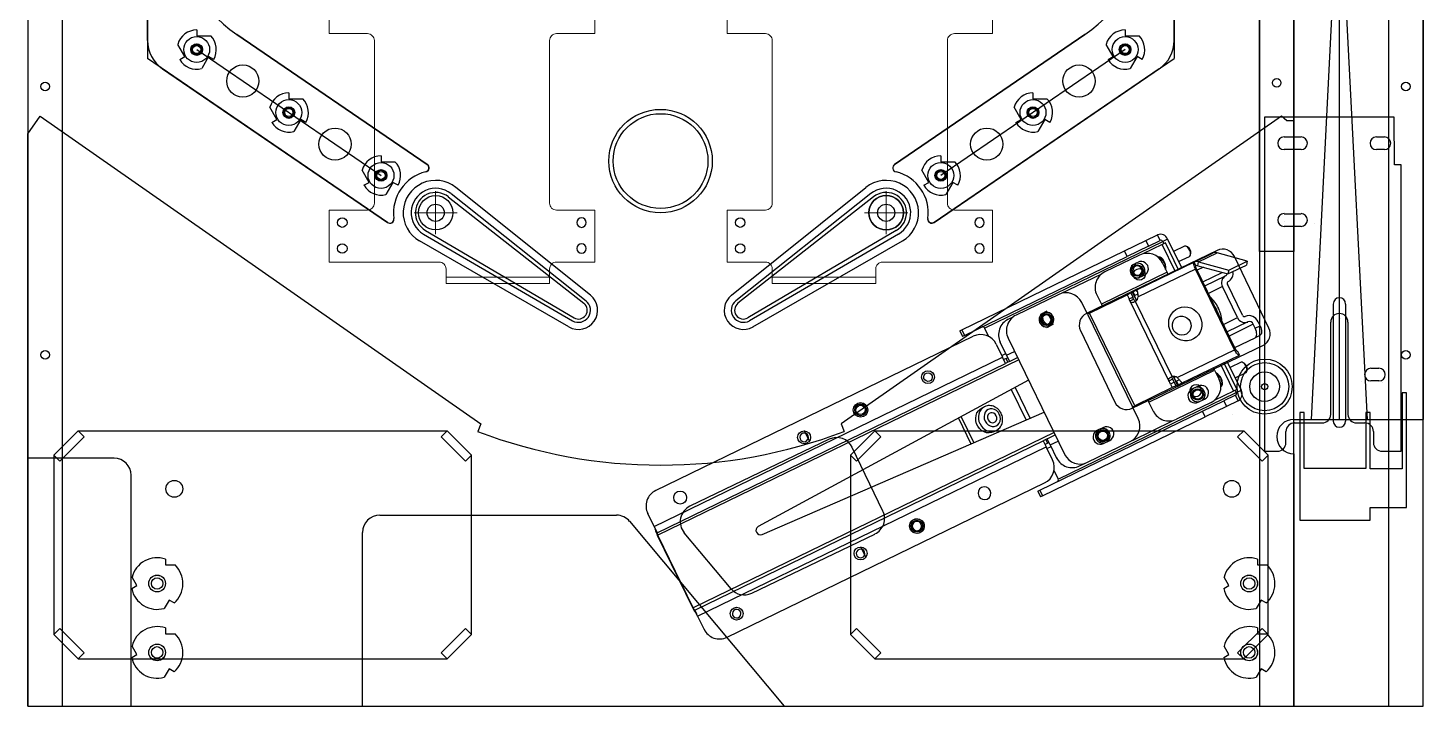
# Model space of a CAD drawing. Extents: x 0 to 20.2, y 0 to 42.
# Drawn here: x 0 to 20.25, y 0 to 9.85 of the extents above; entities that cross this region are included whole.
import ezdxf

# ---------------------------------------------------------------- set-up
doc = ezdxf.new("R2010")
doc.units = 0
doc.header["$LTSCALE"] = 5
doc.header["$MEASUREMENT"] = 0
for name, color, linetype in [('Z0_LOWERTHIRD', 4, 'Continuous'), ('Z0_TOPCOMP', 6, 'Continuous'), ('Z0_WOODOUTLINE', 5, 'Continuous'), ('Z_MODULAR', 5, 'Continuous')]:
    doc.layers.add(name, color=color, linetype=linetype)

msp = doc.modelspace()

# ---------------------------------------------------------------- linework, layer by layer
at = {"layer": 'Z0_LOWERTHIRD', "color": 5, "linetype": 'Continuous', "lineweight": 25}
for p, q in [((0, 42), (0, 3.602)), ((20.25, 42), (20.25, 4.165)), ((17.262, 6.616), (15.365, 5.703)), ((18.013, 5.489), (17.512, 6.529)), ((18.945, 5.84), (18.945, 4.14)), ((19.125, 5.84), (19.125, 4.14)), ((15.278, 5.453), (15.778, 4.413)), ((16.028, 4.326), (17.925, 5.239)), ((18.375, 4.165), (20.25, 4.165)), ((11.631, 3.875), (9.609, 2.902)), ((12.41, 2.833), (11.964, 3.758)), ((18.375, 3.665), (18.375, 0)), ((1.25, 3.602), (0, 3.602)), ((1.5, 0), (1.5, 3.352)), ((5.108, 2.773), (8.542, 2.773)), ((8.734, 2.684), (10.977, 0)), ((4.858, 0), (4.858, 2.523)), ((10.205, 1.703), (9.526, 2.516)), ((10.505, 1.639), (12.293, 2.499)), ((1.5, 0), (4.858, 0)), ((10.977, 0), (18.375, 0))]:
    msp.add_line(p, q, dxfattribs=at)
at = {"layer": 'Z0_LOWERTHIRD', "color": 37, "linetype": 'Continuous', "lineweight": 25}
for p, q in [((1.737, 9.668), (1.737, 13.181)), ((16.637, 9.668), (16.637, 13.181)), ((3.033, 9.754), (5.795, 7.866)), ((15.342, 9.754), (12.58, 7.866)), ((1.955, 9.255), (5.219, 7.024)), ((16.42, 9.255), (13.156, 7.024))]:
    msp.add_line(p, q, dxfattribs=at)
at = {"layer": 'Z0_LOWERTHIRD', "color": 6, "linetype": 'Continuous', "lineweight": 25}
for p, q in [((1.737, 13.181), (1.737, 9.404)), ((16.637, 13.181), (16.637, 9.404)), ((18.629, 4.165), (19.035, 12.165)), ((19.035, 4.165), (19.035, 12.165)), ((19.441, 4.165), (19.035, 12.165)), ((5.795, 7.866), (3.033, 9.754)), ((12.58, 7.866), (15.342, 9.754)), ((2.45, 9.535), (5.125, 7.707)), ((15.925, 9.535), (13.25, 7.707)), ((5.219, 7.024), (1.737, 9.404)), ((13.156, 7.024), (16.637, 9.404)), ((0, 8.312), (0.18, 8.568)), ((0.18, 8.568), (6.572, 4.102)), ((18.195, 8.568), (11.803, 4.102)), ((18.272, 8.5), (18.195, 8.568)), ((0, 0), (0, 8.312)), ((18.375, 8.5), (18.272, 8.5)), ((18.375, 0), (18.375, 8.5)), ((8.165, 5.968), (6.212, 7.532)), ((10.21, 5.968), (12.163, 7.532)), ((6.102, 7.395), (8.07, 5.85)), ((6.141, 7.443), (8.101, 5.888)), ((12.234, 7.443), (10.274, 5.888)), ((12.273, 7.395), (10.305, 5.85)), ((5.771, 6.909), (7.927, 5.64)), ((12.604, 6.909), (10.448, 5.64)), ((7.851, 5.509), (5.683, 6.757)), ((5.74, 6.856), (7.902, 5.598)), ((12.635, 6.856), (10.473, 5.598)), ((10.524, 5.509), (12.692, 6.757)), ((19.947, 4.552), (19.947, 3.445)), ((20.01, 4.552), (19.947, 4.552)), ((20.01, 2.885), (20.01, 4.552)), ((18.46, 4.262), (18.46, 2.702)), ((18.523, 4.262), (18.46, 4.262)), ((18.523, 3.452), (18.523, 4.262)), ((19.417, 4.262), (19.417, 3.452)), ((19.48, 4.262), (19.417, 4.262)), ((19.48, 3.445), (19.48, 4.262)), ((6.572, 4.102), (6.528, 3.989)), ((11.803, 4.102), (11.847, 3.989)), ((0.729, 4), (0.375, 3.646)), ((0.463, 3.558), (0.817, 3.912)), ((0.729, 4), (6.084, 4)), ((0.817, 3.912), (0.729, 4)), ((6.084, 4), (5.996, 3.912)), ((5.996, 3.912), (6.349, 3.558)), ((6.437, 3.646), (6.084, 4)), ((12.291, 4), (11.937, 3.646)), ((12.026, 3.558), (12.379, 3.912)), ((12.291, 4), (17.646, 4)), ((12.379, 3.912), (12.291, 4)), ((17.646, 4), (17.558, 3.912)), ((17.558, 3.912), (17.912, 3.558)), ((18, 3.646), (17.646, 4)), ((0.375, 3.646), (0.375, 1.041)), ((0.375, 3.646), (0.463, 3.558)), ((6.349, 3.558), (6.437, 3.646)), ((6.437, 1.041), (6.437, 3.646)), ((11.937, 3.646), (12.026, 3.558)), ((11.937, 3.646), (11.937, 1.041)), ((17.912, 3.558), (18, 3.646)), ((18, 1.041), (18, 3.646)), ((19.417, 3.452), (18.523, 3.452)), ((19.947, 3.445), (19.48, 3.445)), ((19.48, 2.702), (19.48, 2.885)), ((19.48, 2.885), (20.01, 2.885)), ((18.46, 2.702), (19.48, 2.702)), ((0.463, 1.129), (0.375, 1.041)), ((0.375, 1.041), (0.729, 0.688)), ((0.817, 0.776), (0.463, 1.129)), ((6.349, 1.129), (5.996, 0.776)), ((6.084, 0.688), (6.437, 1.041)), ((6.437, 1.041), (6.349, 1.129)), ((12.026, 1.129), (11.937, 1.041)), ((11.937, 1.041), (12.291, 0.688)), ((12.379, 0.776), (12.026, 1.129)), ((17.912, 1.129), (17.558, 0.776)), ((17.646, 0.688), (18, 1.041)), ((18, 1.041), (17.912, 1.129)), ((0.729, 0.688), (0.817, 0.776)), ((0.729, 0.688), (6.084, 0.688)), ((5.996, 0.776), (6.084, 0.688)), ((12.291, 0.688), (12.379, 0.776)), ((12.291, 0.688), (17.646, 0.688)), ((17.558, 0.776), (17.646, 0.688)), ((0, 0), (18.375, 0))]:
    msp.add_line(p, q, dxfattribs=at)
at = {"layer": 'Z0_LOWERTHIRD', "color": 4, "linetype": 'Continuous', "lineweight": 25}
for p, q in [((17.875, 6.602), (17.875, 12.013)), ((18.375, 12.013), (18.375, 6.602)), ((2.45, 9.82), (2.45, 9.735)), ((2.45, 9.735), (2.653, 9.735)), ((15.925, 9.82), (15.925, 9.735)), ((15.925, 9.735), (16.128, 9.735)), ((2.277, 9.435), (2.175, 9.611)), ((15.752, 9.435), (15.65, 9.611)), ((2.203, 9.393), (2.277, 9.435)), ((2.623, 9.435), (2.522, 9.259)), ((2.697, 9.393), (2.623, 9.435)), ((15.678, 9.393), (15.752, 9.435)), ((16.098, 9.435), (15.997, 9.259)), ((16.172, 9.393), (16.098, 9.435)), ((3.787, 8.906), (3.787, 8.821)), ((3.787, 8.821), (3.99, 8.821)), ((14.588, 8.906), (14.588, 8.821)), ((14.588, 8.821), (14.791, 8.821)), ((3.614, 8.521), (3.513, 8.697)), ((3.54, 8.478), (3.614, 8.521)), ((3.96, 8.521), (3.859, 8.345)), ((4.034, 8.478), (3.96, 8.521)), ((14.414, 8.521), (14.313, 8.697)), ((14.341, 8.478), (14.414, 8.521)), ((14.761, 8.521), (14.659, 8.345)), ((14.834, 8.478), (14.761, 8.521)), ((17.95, 8.552), (17.95, 3.702)), ((19.83, 8.552), (17.95, 8.552)), ((19.837, 7.862), (19.83, 8.552)), ((18.14, 8.175), (18.14, 8.175)), ((18.233, 8.267), (18.478, 8.267)), ((18.57, 8.175), (18.57, 8.175)), ((19.48, 8.175), (19.48, 8.175)), ((19.573, 8.267), (19.688, 8.267)), ((19.78, 8.175), (19.78, 8.175)), ((5.125, 7.992), (5.125, 7.907)), ((5.125, 7.907), (5.328, 7.907)), ((13.25, 7.992), (13.25, 7.907)), ((13.25, 7.907), (13.453, 7.907)), ((18.478, 8.082), (18.233, 8.082)), ((19.688, 8.082), (19.573, 8.082)), ((4.951, 7.607), (4.85, 7.783)), ((13.077, 7.607), (12.976, 7.783)), ((19.93, 7.862), (19.837, 7.862)), ((19.93, 3.702), (19.93, 7.862)), ((4.878, 7.564), (4.951, 7.607)), ((5.298, 7.607), (5.196, 7.431)), ((5.372, 7.564), (5.298, 7.607)), ((13.003, 7.564), (13.077, 7.607)), ((13.423, 7.607), (13.322, 7.431)), ((13.497, 7.564), (13.423, 7.607)), ((18.233, 7.152), (18.478, 7.152)), ((18.478, 6.967), (18.233, 6.967)), ((18.241, 7.039), (18.241, 7.039)), ((18.67, 7.013), (18.67, 7.013)), ((13.885, 5.491), (16.471, 6.748)), ((15.916, 6.612), (16.224, 6.762)), ((16.463, 6.706), (16.18, 6.568)), ((16.224, 6.762), (16.395, 6.845)), ((16.224, 6.762), (16.263, 6.681)), ((16.263, 6.681), (16.434, 6.764)), ((16.434, 6.764), (16.395, 6.845)), ((16.51, 6.728), (16.463, 6.706)), ((16.653, 6.315), (16.463, 6.706)), ((16.541, 6.782), (16.471, 6.748)), ((16.471, 6.748), (16.486, 6.717)), ((16.7, 6.337), (16.51, 6.728)), ((16.541, 6.782), (16.746, 6.36)), ((13.556, 5.464), (15.916, 6.612)), ((13.595, 5.384), (15.956, 6.531)), ((16.134, 6.551), (15.63, 6.306)), ((15.956, 6.531), (15.916, 6.612)), ((16.263, 6.681), (15.956, 6.531)), ((16.414, 6.525), (16.399, 6.521)), ((16.414, 6.525), (16.399, 6.521)), ((16.415, 6.525), (16.402, 6.522)), ((16.432, 6.521), (16.414, 6.525)), ((16.433, 6.521), (16.414, 6.525)), ((16.433, 6.521), (16.415, 6.525)), ((16.452, 6.509), (16.432, 6.521)), ((16.452, 6.509), (16.433, 6.521)), ((16.452, 6.509), (16.433, 6.521)), ((16.471, 6.49), (16.452, 6.509)), ((16.471, 6.49), (16.452, 6.509)), ((16.471, 6.49), (16.452, 6.509)), ((16.489, 6.466), (16.471, 6.49)), ((16.489, 6.466), (16.471, 6.49)), ((16.488, 6.466), (16.471, 6.49)), ((16.788, 6.68), (16.629, 6.602)), ((16.7, 6.455), (16.86, 6.532)), ((16.789, 6.68), (16.788, 6.68)), ((16.804, 6.681), (16.789, 6.68)), ((16.82, 6.674), (16.804, 6.681)), ((16.832, 6.668), (16.816, 6.677)), ((16.837, 6.66), (16.82, 6.674)), ((16.852, 6.64), (16.837, 6.66)), ((16.865, 6.616), (16.852, 6.64)), ((16.86, 6.532), (16.865, 6.536)), ((16.873, 6.591), (16.865, 6.616)), ((16.865, 6.536), (16.873, 6.548)), ((16.876, 6.568), (16.873, 6.591)), ((16.873, 6.548), (16.876, 6.568)), ((16.875, 6.556), (16.878, 6.575)), ((16.927, 6.448), (17.195, 6.578)), ((16.992, 6.453), (17.261, 6.584)), ((17.698, 6.464), (17.261, 6.584)), ((18.375, 6.602), (17.875, 6.602)), ((14.994, 5.991), (15.587, 6.28)), ((16.533, 6.301), (15.58, 5.837)), ((16.02, 6.401), (16.112, 6.446)), ((16.927, 6.448), (16.091, 6.041)), ((16.945, 6.345), (16.115, 5.942)), ((16.533, 6.301), (16.468, 6.436)), ((16.503, 6.438), (16.488, 6.466)), ((16.503, 6.438), (16.489, 6.466)), ((16.503, 6.438), (16.489, 6.466)), ((16.513, 6.41), (16.503, 6.438)), ((16.513, 6.409), (16.503, 6.438)), ((16.513, 6.409), (16.503, 6.438)), ((16.518, 6.382), (16.513, 6.41)), ((16.518, 6.382), (16.513, 6.409)), ((16.517, 6.382), (16.513, 6.409)), ((16.513, 6.343), (16.517, 6.358)), ((16.513, 6.343), (16.517, 6.358)), ((16.513, 6.343), (16.517, 6.357)), ((16.517, 6.357), (16.518, 6.382)), ((16.517, 6.358), (16.517, 6.382)), ((16.517, 6.358), (16.518, 6.382)), ((16.551, 6.265), (16.533, 6.301)), ((16.92, 6.436), (16.923, 6.443)), ((16.92, 6.425), (16.92, 6.436)), ((16.921, 6.412), (16.92, 6.425)), ((16.925, 6.397), (16.921, 6.412)), ((16.923, 6.443), (16.927, 6.448)), ((16.93, 6.38), (16.925, 6.397)), ((16.953, 6.394), (16.927, 6.448)), ((16.937, 6.363), (16.93, 6.38)), ((16.945, 6.345), (16.937, 6.363)), ((16.96, 6.353), (16.945, 6.345)), ((17.513, 5.176), (16.945, 6.345)), ((16.951, 6.389), (16.952, 6.392)), ((16.951, 6.385), (16.951, 6.389)), ((16.951, 6.38), (16.951, 6.385)), ((16.952, 6.373), (16.951, 6.38)), ((16.952, 6.392), (16.953, 6.394)), ((16.954, 6.367), (16.952, 6.373)), ((16.957, 6.36), (16.954, 6.367)), ((16.96, 6.353), (16.957, 6.36)), ((17.529, 5.184), (16.96, 6.353)), ((17.061, 6.374), (16.971, 6.33)), ((16.979, 6.396), (16.992, 6.453)), ((16.979, 6.396), (17.417, 6.276)), ((16.992, 6.453), (17.43, 6.333)), ((17.053, 6.161), (17.335, 6.298)), ((17.417, 6.276), (17.685, 6.406)), ((17.43, 6.333), (17.417, 6.276)), ((17.43, 6.333), (17.698, 6.464)), ((17.698, 6.464), (17.685, 6.406)), ((16.204, 6.257), (16.112, 6.213)), ((17.082, 6.102), (17.381, 6.247)), ((17.339, 6.092), (17.135, 5.993)), ((17.558, 5.642), (17.339, 6.092)), ((17.381, 6.247), (17.381, 6.247)), ((17.628, 5.676), (17.409, 6.126)), ((17.42, 6.166), (17.42, 6.166)), ((14.961, 5.978), (14.343, 5.678)), ((15.409, 5.709), (15.954, 5.974)), ((15.514, 5.972), (15.58, 5.837)), ((15.954, 5.974), (16.007, 6)), ((15.954, 5.974), (15.982, 5.914)), ((15.982, 5.914), (16.036, 5.941)), ((15.995, 5.886), (16.562, 4.721)), ((15.996, 5.885), (16.049, 5.912)), ((16.031, 6.012), (16.007, 6)), ((16.007, 6), (16.036, 5.941)), ((16.035, 6.014), (16.031, 6.012)), ((16.031, 6.012), (16.091, 5.889)), ((16.031, 6.012), (16.031, 6.012)), ((16.091, 5.889), (16.031, 6.012)), ((16.041, 6.017), (16.035, 6.014)), ((16.061, 5.96), (16.035, 6.014)), ((16.091, 6.041), (16.041, 6.017)), ((16.067, 5.963), (16.041, 6.017)), ((16.061, 5.96), (16.057, 5.958)), ((16.067, 5.963), (16.061, 5.96)), ((16.109, 5.983), (16.067, 5.963)), ((16.609, 4.785), (16.078, 5.878)), ((16.086, 5.9), (16.106, 5.909)), ((16.102, 6.017), (16.091, 6.041)), ((14.791, 5.734), (14.698, 5.689)), ((15.377, 5.694), (15.295, 5.863)), ((15.409, 5.709), (15.377, 5.694)), ((15.377, 5.694), (16.033, 4.345)), ((16.065, 4.36), (15.409, 5.709)), ((15.58, 5.837), (15.597, 5.801)), ((16.576, 5.653), (16.597, 5.694)), ((16.597, 5.694), (16.625, 5.73)), ((16.625, 5.73), (16.66, 5.759)), ((16.66, 5.759), (16.7, 5.781)), ((16.7, 5.781), (16.743, 5.795)), ((16.743, 5.795), (16.789, 5.799)), ((16.789, 5.799), (16.835, 5.795)), ((16.835, 5.795), (16.879, 5.782)), ((16.879, 5.782), (16.921, 5.761)), ((16.921, 5.761), (16.958, 5.732)), ((16.958, 5.732), (16.989, 5.697)), ((16.989, 5.697), (17.014, 5.656)), ((17.231, 5.797), (17.245, 5.768)), ((17.245, 5.768), (17.258, 5.74)), ((13.885, 5.491), (13.944, 5.369)), ((14.229, 5.619), (14.312, 5.66)), ((14.79, 5.5), (14.882, 5.545)), ((16.558, 5.562), (16.562, 5.608)), ((16.562, 5.514), (16.558, 5.562)), ((16.562, 5.608), (16.576, 5.653)), ((16.575, 5.469), (16.562, 5.514)), ((16.595, 5.426), (16.575, 5.469)), ((16.611, 5.518), (16.612, 5.552)), ((16.618, 5.483), (16.611, 5.518)), ((16.612, 5.552), (16.622, 5.586)), ((16.634, 5.452), (16.618, 5.483)), ((16.622, 5.586), (16.639, 5.615)), ((16.639, 5.615), (16.663, 5.639)), ((16.663, 5.639), (16.692, 5.655)), ((16.692, 5.655), (16.725, 5.664)), ((16.725, 5.664), (16.759, 5.664)), ((16.759, 5.664), (16.792, 5.655)), ((16.792, 5.655), (16.822, 5.638)), ((16.822, 5.638), (16.848, 5.614)), ((16.848, 5.614), (16.867, 5.584)), ((16.876, 5.482), (16.863, 5.45)), ((16.867, 5.584), (16.878, 5.551)), ((16.882, 5.516), (16.876, 5.482)), ((16.878, 5.551), (16.882, 5.516)), ((17.03, 5.472), (17.013, 5.429)), ((17.014, 5.656), (17.031, 5.612)), ((17.039, 5.518), (17.03, 5.472)), ((17.031, 5.612), (17.039, 5.565)), ((17.039, 5.565), (17.039, 5.518)), ((17.354, 5.543), (17.558, 5.642)), ((17.705, 5.579), (17.407, 5.434)), ((17.786, 5.545), (17.436, 5.375)), ((17.666, 5.66), (17.666, 5.66)), ((17.705, 5.579), (17.705, 5.579)), ((17.813, 5.489), (17.786, 5.545)), ((17.813, 5.489), (17.883, 5.523)), ((17.823, 5.466), (17.813, 5.489)), ((17.883, 5.523), (17.856, 5.579)), ((17.883, 5.523), (17.893, 5.5)), ((17.893, 5.5), (17.9, 5.478)), ((17.9, 5.478), (17.904, 5.456)), ((18.91, 4.237), (18.91, 5.577)), ((19.051, 5.629), (19.051, 5.629)), ((19.16, 5.577), (19.16, 4.237)), ((9.111, 3.131), (13.72, 5.372)), ((13.526, 5.45), (13.556, 5.464)), ((13.526, 5.45), (13.565, 5.369)), ((13.556, 5.464), (13.595, 5.384)), ((13.595, 5.384), (13.565, 5.369)), ((14.205, 5.096), (14.113, 5.285)), ((14.227, 5.343), (15.047, 3.657)), ((16.624, 5.388), (16.595, 5.426)), ((16.658, 5.355), (16.624, 5.388)), ((16.656, 5.425), (16.634, 5.452)), ((16.684, 5.404), (16.656, 5.425)), ((16.698, 5.33), (16.658, 5.355)), ((16.716, 5.391), (16.684, 5.404)), ((16.741, 5.313), (16.698, 5.33)), ((16.75, 5.386), (16.716, 5.391)), ((16.786, 5.304), (16.741, 5.313)), ((16.784, 5.391), (16.75, 5.386)), ((16.815, 5.403), (16.784, 5.391)), ((16.832, 5.305), (16.786, 5.304)), ((16.842, 5.424), (16.815, 5.403)), ((16.877, 5.314), (16.832, 5.305)), ((16.863, 5.45), (16.842, 5.424)), ((16.918, 5.332), (16.877, 5.314)), ((16.956, 5.358), (16.918, 5.332)), ((16.988, 5.39), (16.956, 5.358)), ((17.013, 5.429), (16.988, 5.39)), ((17.518, 5.206), (17.812, 5.349)), ((17.882, 5.383), (17.812, 5.349)), ((17.812, 5.349), (17.821, 5.356)), ((17.821, 5.356), (17.829, 5.368)), ((17.83, 5.443), (17.823, 5.466)), ((17.829, 5.368), (17.834, 5.383)), ((17.834, 5.421), (17.83, 5.443)), ((17.835, 5.401), (17.834, 5.421)), ((17.834, 5.383), (17.835, 5.401)), ((17.892, 5.39), (17.882, 5.383)), ((17.899, 5.402), (17.892, 5.39)), ((17.904, 5.417), (17.899, 5.402)), ((17.904, 5.456), (17.905, 5.435)), ((17.905, 5.435), (17.904, 5.417)), ((9.088, 2.608), (14.147, 5.067)), ((14.055, 5.257), (14.147, 5.067)), ((14.135, 5.09), (14.194, 5.119)), ((14.19, 4.978), (14.147, 5.067)), ((14.205, 5.096), (14.32, 5.152)), ((14.205, 5.096), (14.249, 5.006)), ((16.682, 4.772), (17.513, 5.176)), ((16.742, 4.69), (17.583, 5.099)), ((17.529, 5.184), (17.513, 5.176)), ((17.522, 5.159), (17.513, 5.176)), ((17.532, 5.142), (17.522, 5.159)), ((17.532, 5.177), (17.529, 5.184)), ((17.536, 5.17), (17.532, 5.177)), ((17.542, 5.128), (17.532, 5.142)), ((17.54, 5.164), (17.536, 5.17)), ((17.544, 5.16), (17.54, 5.164)), ((17.552, 5.116), (17.542, 5.128)), ((17.548, 5.156), (17.544, 5.16)), ((17.552, 5.153), (17.548, 5.156)), ((17.554, 5.152), (17.552, 5.153)), ((17.561, 5.107), (17.552, 5.116)), ((17.557, 5.153), (17.554, 5.152)), ((17.557, 5.153), (17.583, 5.099)), ((17.57, 5.101), (17.561, 5.107)), ((17.577, 5.098), (17.57, 5.101)), ((17.583, 5.099), (17.577, 5.098)), ((9.131, 2.518), (14.19, 4.978)), ((14.381, 5.027), (9.145, 2.481)), ((14.199, 5.049), (14.164, 5.032)), ((14.225, 4.995), (14.19, 4.978)), ((14.199, 5.049), (14.222, 5.06)), ((14.225, 4.995), (14.199, 5.049)), ((14.249, 5.006), (14.225, 4.995)), ((14.249, 5.006), (14.364, 5.062)), ((16.271, 4.416), (17.224, 4.88)), ((17.224, 4.88), (17.207, 4.916)), ((17.224, 4.88), (17.29, 4.745)), ((17.309, 4.966), (17.499, 4.574)), ((17.356, 4.988), (17.546, 4.597)), ((17.402, 5.011), (17.608, 4.588)), ((17.608, 4.994), (17.448, 4.916)), ((17.609, 4.994), (17.608, 4.994)), ((17.623, 4.995), (17.609, 4.994)), ((17.64, 4.988), (17.623, 4.995)), ((17.652, 4.981), (17.636, 4.99)), ((17.657, 4.974), (17.64, 4.988)), ((17.672, 4.953), (17.657, 4.974)), ((17.685, 4.93), (17.672, 4.953)), ((17.693, 4.905), (17.685, 4.93)), ((17.685, 4.849), (17.693, 4.862)), ((17.696, 4.881), (17.693, 4.905)), ((17.693, 4.862), (17.696, 4.881)), ((17.695, 4.87), (17.698, 4.888)), ((19.493, 4.907), (19.608, 4.907)), ((14.524, 4.733), (10.6, 2.607)), ((16.615, 4.748), (16.562, 4.721)), ((16.638, 4.703), (16.584, 4.676)), ((16.584, 4.676), (16.609, 4.625)), ((16.626, 4.788), (16.687, 4.663)), ((16.687, 4.663), (16.626, 4.788)), ((16.632, 4.775), (16.654, 4.786)), ((16.638, 4.703), (16.663, 4.651)), ((16.665, 4.719), (16.661, 4.717)), ((16.663, 4.651), (16.687, 4.663)), ((16.665, 4.719), (16.672, 4.722)), ((16.691, 4.665), (16.665, 4.719)), ((16.672, 4.722), (16.711, 4.741)), ((16.698, 4.668), (16.672, 4.722)), ((16.691, 4.665), (16.687, 4.663)), ((16.687, 4.663), (16.687, 4.663)), ((16.691, 4.665), (16.698, 4.668)), ((16.698, 4.668), (16.742, 4.69)), ((17.252, 4.835), (17.245, 4.838)), ((17.252, 4.835), (17.245, 4.837)), ((17.252, 4.835), (17.245, 4.837)), ((17.272, 4.823), (17.252, 4.835)), ((17.272, 4.823), (17.252, 4.835)), ((17.272, 4.823), (17.252, 4.835)), ((17.291, 4.804), (17.272, 4.823)), ((17.291, 4.804), (17.272, 4.823)), ((17.291, 4.804), (17.272, 4.823)), ((17.309, 4.78), (17.291, 4.804)), ((17.309, 4.78), (17.291, 4.804)), ((17.308, 4.78), (17.291, 4.804)), ((17.323, 4.752), (17.308, 4.78)), ((17.323, 4.752), (17.309, 4.78)), ((17.323, 4.752), (17.309, 4.78)), ((17.311, 4.758), (17.321, 4.731)), ((17.32, 4.665), (17.314, 4.657)), ((17.326, 4.682), (17.32, 4.665)), ((17.321, 4.731), (17.327, 4.705)), ((17.333, 4.723), (17.323, 4.752)), ((17.333, 4.723), (17.323, 4.752)), ((17.333, 4.723), (17.323, 4.752)), ((17.327, 4.705), (17.326, 4.682)), ((17.33, 4.652), (17.337, 4.671)), ((17.331, 4.652), (17.337, 4.671)), ((17.331, 4.652), (17.337, 4.671)), ((17.337, 4.696), (17.333, 4.723)), ((17.338, 4.696), (17.333, 4.723)), ((17.338, 4.696), (17.333, 4.723)), ((17.337, 4.671), (17.338, 4.696)), ((17.337, 4.671), (17.338, 4.696)), ((17.337, 4.671), (17.337, 4.696)), ((17.52, 4.768), (17.68, 4.846)), ((17.68, 4.846), (17.685, 4.849)), ((19.361, 4.721), (19.361, 4.721)), ((19.608, 4.722), (19.493, 4.722)), ((19.661, 4.703), (19.661, 4.703)), ((14.273, 4.597), (14.488, 4.154)), ((14.327, 4.626), (14.545, 4.179)), ((14.952, 3.297), (17.538, 4.554)), ((16.609, 4.625), (16.065, 4.36)), ((16.663, 4.651), (16.609, 4.625)), ((16.987, 4.648), (16.895, 4.603)), ((16.986, 4.414), (17.079, 4.459)), ((17.499, 4.574), (17.217, 4.437)), ((17.315, 4.638), (17.319, 4.64)), ((17.315, 4.638), (17.32, 4.64)), ((17.317, 4.639), (17.319, 4.64)), ((17.319, 4.64), (17.33, 4.652)), ((17.319, 4.64), (17.331, 4.652)), ((17.32, 4.64), (17.331, 4.652)), ((17.528, 4.516), (17.356, 4.432)), ((17.546, 4.597), (17.499, 4.574)), ((17.522, 4.586), (17.538, 4.554)), ((17.567, 4.435), (17.528, 4.516)), ((17.538, 4.554), (17.608, 4.588)), ((10.655, 2.494), (14.75, 4.268)), ((13.762, 4.222), (13.775, 4.258)), ((13.775, 4.258), (13.795, 4.29)), ((13.795, 4.29), (13.821, 4.315)), ((13.821, 4.315), (13.844, 4.329)), ((13.885, 4.348), (13.845, 4.329)), ((13.894, 4.267), (13.882, 4.237)), ((13.913, 4.291), (13.894, 4.267)), ((13.938, 4.308), (13.913, 4.291)), ((13.967, 4.317), (13.938, 4.308)), ((13.974, 4.26), (13.954, 4.25)), ((13.997, 4.317), (13.967, 4.317)), ((13.997, 4.261), (13.974, 4.26)), ((14.028, 4.308), (13.997, 4.317)), ((14.02, 4.254), (13.997, 4.261)), ((14.04, 4.238), (14.02, 4.254)), ((14.056, 4.292), (14.028, 4.308)), ((14.081, 4.268), (14.056, 4.292)), ((14.099, 4.239), (14.081, 4.268)), ((14.688, 3.135), (17.049, 4.283)), ((16.033, 4.345), (16.065, 4.36)), ((16.115, 4.176), (16.033, 4.345)), ((16.253, 4.452), (16.271, 4.416)), ((16.336, 4.281), (16.271, 4.416)), ((17.174, 4.411), (16.671, 4.166)), ((17.049, 4.283), (17.356, 4.432)), ((17.088, 4.202), (17.049, 4.283)), ((17.396, 4.351), (17.088, 4.202)), ((17.356, 4.432), (17.396, 4.351)), ((17.567, 4.435), (17.396, 4.351)), ((13.505, 4.181), (13.687, 3.807)), ((13.545, 4.202), (13.729, 3.825)), ((13.757, 4.182), (13.762, 4.222)), ((13.76, 4.142), (13.757, 4.182)), ((13.77, 4.102), (13.76, 4.142)), ((13.789, 4.065), (13.77, 4.102)), ((13.813, 4.031), (13.789, 4.065)), ((13.882, 4.237), (13.878, 4.205)), ((13.878, 4.205), (13.881, 4.171)), ((13.881, 4.171), (13.893, 4.138)), ((13.893, 4.138), (13.911, 4.109)), ((13.911, 4.109), (13.936, 4.085)), ((13.938, 4.233), (13.93, 4.21)), ((13.93, 4.21), (13.93, 4.185)), ((13.93, 4.185), (13.938, 4.16)), ((13.936, 4.085), (13.964, 4.069)), ((13.954, 4.25), (13.938, 4.233)), ((13.938, 4.16), (13.952, 4.139)), ((13.952, 4.139), (13.972, 4.123)), ((13.964, 4.069), (13.995, 4.06)), ((13.972, 4.123), (13.995, 4.116)), ((13.995, 4.116), (14.018, 4.117)), ((13.995, 4.06), (14.025, 4.06)), ((14.018, 4.117), (14.038, 4.127)), ((14.025, 4.06), (14.054, 4.069)), ((14.038, 4.127), (14.054, 4.144)), ((14.054, 4.217), (14.04, 4.238)), ((14.062, 4.192), (14.054, 4.217)), ((14.054, 4.144), (14.062, 4.167)), ((14.054, 4.069), (14.079, 4.086)), ((14.062, 4.167), (14.062, 4.192)), ((14.079, 4.086), (14.098, 4.11)), ((14.098, 4.11), (14.11, 4.14)), ((14.111, 4.206), (14.099, 4.239)), ((14.11, 4.14), (14.114, 4.172)), ((14.114, 4.172), (14.111, 4.206)), ((14.728, 3.054), (17.088, 4.202)), ((16.03, 3.86), (16.624, 4.149)), ((18.385, 4.112), (18.785, 4.112)), ((19.285, 4.112), (19.405, 4.112)), ((14.893, 3.974), (9.657, 1.428)), ((9.678, 1.394), (14.737, 3.854)), ((11.342, 3.85), (11.271, 3.997)), ((13.843, 4.004), (13.813, 4.031)), ((13.878, 3.984), (13.843, 4.004)), ((13.914, 3.971), (13.878, 3.984)), ((13.951, 3.968), (13.914, 3.971)), ((13.987, 3.973), (13.951, 3.968)), ((14.013, 3.983), (13.987, 3.973)), ((14.013, 3.983), (14.053, 4.002)), ((14.772, 3.871), (14.737, 3.854)), ((14.737, 3.854), (14.78, 3.764)), ((14.795, 3.882), (14.772, 3.871)), ((14.772, 3.871), (14.798, 3.817)), ((14.795, 3.882), (14.91, 3.938)), ((14.839, 3.793), (14.795, 3.882)), ((14.839, 3.793), (14.954, 3.849)), ((15.61, 4.048), (15.518, 4.003)), ((15.61, 3.814), (15.702, 3.859)), ((18.26, 3.827), (18.26, 3.987)), ((19.53, 3.987), (19.53, 3.827)), ((9.721, 1.305), (14.78, 3.764)), ((14.798, 3.817), (14.763, 3.8)), ((14.872, 3.575), (14.78, 3.764)), ((14.791, 3.741), (14.85, 3.77)), ((14.798, 3.817), (14.821, 3.828)), ((14.839, 3.793), (14.931, 3.603)), ((15.381, 3.542), (16, 3.842)), ((17.95, 3.702), (18.135, 3.702)), ((19.655, 3.702), (19.93, 3.702)), ((15.265, 3.488), (15.348, 3.528)), ((10.148, 1), (14.757, 3.241)), ((14.893, 3.419), (14.952, 3.297)), ((14.658, 3.121), (14.688, 3.135)), ((14.658, 3.121), (14.698, 3.04)), ((14.688, 3.135), (14.728, 3.054)), ((14.728, 3.054), (14.698, 3.04)), ((9.088, 2.608), (8.996, 2.797)), ((9.088, 2.608), (9.131, 2.518)), ((9.131, 2.518), (9.105, 2.572)), ((9.105, 2.572), (9.105, 2.572)), ((9.131, 2.518), (9.131, 2.518)), ((9.145, 2.481), (9.139, 2.478)), ((9.651, 1.425), (9.139, 2.478)), ((9.657, 1.428), (9.145, 2.481)), ((12.162, 2.163), (12.091, 2.311)), ((1.996, 2.135), (1.996, 2.05)), ((1.996, 2.05), (2.135, 2.05)), ((17.846, 2.135), (17.846, 2.05)), ((17.846, 2.05), (17.985, 2.05)), ((1.581, 1.75), (1.511, 1.871)), ((17.431, 1.75), (17.361, 1.871)), ((1.507, 1.708), (1.581, 1.75)), ((17.357, 1.708), (17.431, 1.75)), ((2.048, 1.54), (1.978, 1.42)), ((2.122, 1.498), (2.048, 1.54)), ((9.657, 1.428), (9.651, 1.425)), ((17.898, 1.54), (17.828, 1.42)), ((17.972, 1.498), (17.898, 1.54)), ((9.721, 1.305), (9.678, 1.394)), ((9.678, 1.394), (9.678, 1.394)), ((9.678, 1.394), (9.704, 1.34)), ((9.704, 1.34), (9.704, 1.34)), ((9.721, 1.305), (9.814, 1.115)), ((1.996, 1.135), (1.996, 1.05)), ((1.996, 1.05), (2.135, 1.05)), ((17.846, 1.135), (17.846, 1.05)), ((17.846, 1.05), (17.985, 1.05)), ((1.581, 0.75), (1.511, 0.871)), ((17.431, 0.75), (17.361, 0.871)), ((1.507, 0.708), (1.581, 0.75)), ((17.357, 0.708), (17.431, 0.75)), ((2.048, 0.54), (1.978, 0.42)), ((2.122, 0.498), (2.048, 0.54)), ((17.898, 0.54), (17.828, 0.42)), ((17.972, 0.498), (17.898, 0.54))]:
    msp.add_line(p, q, dxfattribs=at)
at = {"layer": 'Z0_LOWERTHIRD', "color": 4, "linetype": 'Continuous', "lineweight": 5}
for p, q in [((4.373, 10.522), (4.373, 9.767)), ((8.227, 9.767), (8.227, 10.522)), ((10.148, 9.767), (10.148, 10.522)), ((14.002, 10.522), (14.002, 9.767)), ((4.928, 9.767), (4.373, 9.767)), ((8.227, 9.767), (7.671, 9.767)), ((10.148, 9.767), (10.704, 9.767)), ((13.447, 9.767), (14.002, 9.767)), ((5.029, 7.304), (5.029, 9.667)), ((7.571, 7.304), (7.571, 9.667)), ((10.804, 7.304), (10.804, 9.667)), ((13.346, 7.304), (13.346, 9.667)), ((5.918, 6.852), (5.918, 7.477)), ((12.457, 6.852), (12.457, 7.477)), ((4.373, 6.448), (4.373, 7.204)), ((4.373, 7.204), (4.928, 7.204)), ((5.605, 7.165), (6.231, 7.165)), ((7.671, 7.204), (8.227, 7.204)), ((8.227, 6.448), (8.227, 7.204)), ((10.704, 7.204), (10.148, 7.204)), ((10.148, 6.448), (10.148, 7.204)), ((12.77, 7.165), (12.144, 7.165)), ((14.002, 7.204), (13.447, 7.204)), ((14.002, 6.448), (14.002, 7.204)), ((5.969, 6.448), (4.373, 6.448)), ((6.07, 6.138), (6.07, 6.348)), ((7.571, 6.348), (7.571, 6.138)), ((8.227, 6.448), (7.671, 6.448)), ((10.148, 6.448), (10.704, 6.448)), ((10.804, 6.348), (10.804, 6.138)), ((12.305, 6.138), (12.305, 6.348)), ((12.406, 6.448), (14.002, 6.448)), ((7.571, 6.231), (6.07, 6.231)), ((7.571, 6.138), (6.07, 6.138)), ((10.804, 6.231), (12.305, 6.231)), ((10.804, 6.138), (12.305, 6.138)), ((17.48, 4.237), (17.48, 4.237)), ((17.48, 4.237), (17.48, 4.237))]:
    msp.add_line(p, q, dxfattribs=at)
at = {"layer": 'Z0_LOWERTHIRD', "color": 6, "linetype": 'Continuous', "lineweight": 25}
for centre, radius in [((2.45, 9.535), 0.188), ((15.925, 9.535), 0.188), ((3.787, 8.621), 0.188), ((14.588, 8.621), 0.188), ((5.125, 7.707), 0.188), ((13.25, 7.707), 0.188), ((5.918, 7.165), 0.125), ((12.457, 7.165), 0.125), ((17.95, 4.64), 0.35)]:
    msp.add_circle(centre, radius, dxfattribs=at)
at = {"layer": 'Z0_LOWERTHIRD', "color": 4, "linetype": 'Continuous', "lineweight": 25}
for centre, radius in [((2.45, 9.535), 0.085), ((2.45, 9.535), 0.059), ((15.925, 9.535), 0.085), ((15.925, 9.535), 0.059), ((3.787, 8.621), 0.085), ((3.787, 8.621), 0.059), ((14.588, 8.621), 0.085), ((14.588, 8.621), 0.059), ((5.125, 7.707), 0.085), ((5.125, 7.707), 0.059), ((13.25, 7.707), 0.085), ((13.25, 7.707), 0.059), ((16.104, 6.326), 0.082), ((13.064, 4.778), 0.0938), ((16.979, 4.527), 0.082), ((16.979, 4.527), 0.068), ((12.085, 4.302), 0.106), ((12.085, 4.302), 0.106), ((11.266, 3.903), 0.0938), ((9.467, 3.029), 0.0938), ((12.904, 2.615), 0.106), ((12.085, 2.217), 0.0938), ((1.875, 1.78), 0.121), ((1.875, 1.78), 0.0835), ((17.725, 1.78), 0.121), ((17.725, 1.78), 0.0835), ((10.287, 1.343), 0.0938), ((1.875, 0.78), 0.121), ((1.875, 0.78), 0.0835), ((17.725, 0.78), 0.121), ((17.725, 0.78), 0.0835)]:
    msp.add_circle(centre, radius, dxfattribs=at)
at = {"layer": 'Z0_LOWERTHIRD', "color": 5, "linetype": 'Continuous', "lineweight": 25}
for centre, radius in [((2.45, 9.535), 0.0825), ((15.925, 9.535), 0.0825), ((3.119, 9.078), 0.234), ((15.256, 9.078), 0.234), ((18.125, 9.052), 0.0625), ((0.25, 9), 0.0625), ((20, 9), 0.0625), ((3.787, 8.621), 0.0825), ((9.182, 7.916), 0.688), ((14.588, 8.621), 0.0825), ((4.458, 8.162), 0.234), ((13.917, 8.162), 0.234), ((5.125, 7.707), 0.0825), ((13.25, 7.707), 0.0825), ((5.918, 7.165), 0.25), ((12.457, 7.165), 0.25), ((16.132, 6.269), 0.085), ((14.783, 5.613), 0.085), ((0.25, 5.102), 0.0625), ((20, 5.102), 0.0625), ((17.95, 4.64), 0.0445), ((17.95, 4.64), 0.0445), ((12.085, 4.302), 0.085), ((2.125, 3.155), 0.122), ((17.475, 3.155), 0.122), ((12.904, 2.615), 0.085), ((1.875, 1.78), 0.122), ((17.725, 1.78), 0.122), ((1.875, 0.78), 0.122), ((17.725, 0.78), 0.122)]:
    msp.add_circle(centre, radius, dxfattribs=at)
at = {"layer": 'Z0_LOWERTHIRD', "color": 37, "linetype": 'Continuous', "lineweight": 25}
for centre in [(2.45, 9.535), (15.925, 9.535), (3.787, 8.621), (14.588, 8.621), (5.125, 7.707), (13.25, 7.707)]:
    msp.add_circle(centre, 0.075, dxfattribs=at)
at = {"layer": 'Z0_LOWERTHIRD', "color": 3, "linetype": 'Continuous', "lineweight": 25}
msp.add_circle((9.182, 7.916), 0.751, dxfattribs=at)
at = {"layer": 'Z0_LOWERTHIRD', "color": 2, "linetype": 'Continuous', "lineweight": 25}
for radius in [0.4, 0.215]:
    msp.add_circle((17.95, 4.64), radius, dxfattribs=at)
at = {"layer": 'Z0_LOWERTHIRD', "color": 6, "linetype": 'Continuous', "lineweight": 25}
for centre, radius, start, end in [((4.161, 11.405), 2, 180, -124.3531), ((14.213, 11.405), 2, -55.6469, 0), ((5.918, 7.165), 0.611, 103.5125, -172.2187), ((5.761, 7.817), 0.06, -76.4875, 55.6469), ((12.614, 7.817), 0.06, 124.3531, -103.5125), ((12.457, 7.165), 0.611, -7.7813, 76.4875), ((5.918, 7.165), 0.471, 51.307, -119.927), ((5.918, 7.165), 0.356, 51.307, -119.927), ((12.457, 7.165), 0.471, -60.073, 128.693), ((12.457, 7.165), 0.356, -60.073, 128.693), ((5.918, 7.165), 0.295, 51.307, -119.927), ((12.457, 7.165), 0.295, -60.073, 128.693), ((5.253, 7.074), 0.06, -124.3531, 7.7813), ((13.122, 7.074), 0.06, 172.2187, -55.6469), ((7.99, 5.75), 0.279, -119.927, 51.307), ((7.99, 5.75), 0.176, -119.927, 51.307), ((10.385, 5.75), 0.279, 128.693, -60.073), ((10.385, 5.75), 0.176, 128.693, -60.073), ((7.99, 5.75), 0.128, -119.927, 51.307), ((10.385, 5.75), 0.128, 128.693, -60.073), ((9.187, 10.973), 7.473, -110.845, -69.155)]:
    msp.add_arc(centre, radius, start, end, dxfattribs=at)
at = {"layer": 'Z0_LOWERTHIRD', "color": 37, "linetype": 'Continuous', "lineweight": 25}
for centre, radius, start, end in [((4.161, 11.405), 2, 180, -124.3531), ((14.213, 11.405), 2, -55.6469, 0), ((2.237, 9.668), 0.5, 180, -124.3531), ((16.137, 9.668), 0.5, -55.6469, 0), ((5.918, 7.165), 0.611, 103.5125, -172.2187), ((12.457, 7.165), 0.611, -7.7813, 76.4875)]:
    msp.add_arc(centre, radius, start, end, dxfattribs=at)
at = {"layer": 'Z0_LOWERTHIRD', "color": 4, "linetype": 'Continuous', "lineweight": 25}
for centre, radius, start, end in [((2.45, 9.535), 0.285, 90, 164.5679), ((2.45, 9.535), 0.285, -30, 44.5679), ((15.925, 9.535), 0.285, 90, 164.5679), ((15.925, 9.535), 0.285, -30, 44.5679), ((2.45, 9.535), 0.285, -150, -75.4321), ((15.925, 9.535), 0.285, -150, -75.4321), ((3.787, 8.621), 0.285, 90, 164.5679), ((3.787, 8.621), 0.285, -30, 44.5679), ((14.588, 8.621), 0.285, 90, 164.5679), ((14.588, 8.621), 0.285, -30, 44.5679), ((3.787, 8.621), 0.285, -150, -75.4321), ((14.588, 8.621), 0.285, -150, -75.4321), ((18.233, 8.175), 0.0925, 90, 180), ((18.233, 8.175), 0.0925, 180, -90), ((18.478, 8.175), 0.0925, 0, 90), ((18.478, 8.175), 0.0925, -90, 0), ((19.573, 8.175), 0.0925, 90, 180), ((19.573, 8.175), 0.0925, 180, -90), ((19.688, 8.175), 0.0925, 0, 90), ((19.688, 8.175), 0.0925, -90, 0), ((5.125, 7.707), 0.285, 90, 164.5679), ((5.125, 7.707), 0.285, -30, 44.5679), ((13.25, 7.707), 0.285, 90, 164.5679), ((13.25, 7.707), 0.285, -30, 44.5679), ((5.125, 7.707), 0.285, -150, -75.4321), ((13.25, 7.707), 0.285, -150, -75.4321), ((18.233, 7.06), 0.0925, 90, 180), ((18.478, 7.06), 0.0925, 0, 90), ((18.233, 7.06), 0.0925, 180, -90), ((18.478, 7.06), 0.0925, -90, 0), ((14.452, 5.453), 0.25, 115.9302, -154.0693), ((19.035, 5.577), 0.125, 90, 180), ((19.035, 5.577), 0.125, 0, 90), ((19.493, 4.815), 0.0925, 90, 180), ((19.608, 4.815), 0.0925, 0, 90), ((17.065, 4.635), 0.25, -64.0694, 25.9303), ((19.493, 4.815), 0.0925, 180, -90), ((19.608, 4.815), 0.0925, -90, 0), ((16.561, 4.391), 0.25, -154.0696, -64.0695), ((18.385, 3.987), 0.125, 90, 180), ((18.785, 4.237), 0.125, -90, 0), ((19.285, 4.237), 0.125, 180, -90), ((19.405, 3.987), 0.125, 0, 90), ((15.272, 3.766), 0.25, -154.0693, -64.0696), ((18.135, 3.827), 0.125, -90, 0), ((19.655, 3.827), 0.125, 180, -90), ((15.156, 3.713), 0.25, -154.0696, -64.0696), ((1.875, 1.78), 0.375, 71.1354, 166.023), ((1.875, 1.78), 0.375, -48.8646, 46.023), ((17.725, 1.78), 0.375, 71.1354, 166.023), ((17.725, 1.78), 0.375, -48.8646, 46.023), ((1.875, 1.78), 0.375, -168.8646, -73.977), ((17.725, 1.78), 0.375, -168.8646, -73.977), ((1.875, 0.78), 0.375, 71.1354, 166.023), ((1.875, 0.78), 0.375, -48.8646, 46.023), ((10.038, 1.225), 0.25, -154.0699, -64.0693), ((17.725, 0.78), 0.375, 71.1354, 166.023), ((17.725, 0.78), 0.375, -48.8646, 46.023), ((1.875, 0.78), 0.375, -168.8646, -73.977), ((17.725, 0.78), 0.375, -168.8646, -73.977)]:
    msp.add_arc(centre, radius, start, end, dxfattribs=at)
at = {"layer": 'Z0_LOWERTHIRD', "color": 5, "linetype": 'Continuous', "lineweight": 25}
for centre, radius, start, end in [((17.343, 6.448), 0.188, 25.7093, 115.7093), ((19.035, 5.84), 0.09, 0, 180), ((15.447, 5.534), 0.188, 115.7093, -154.2907), ((17.844, 5.408), 0.188, -64.2907, 25.7093), ((15.947, 4.495), 0.188, -154.2907, -64.2907), ((18.375, 3.915), 0.25, 90, -90), ((19.035, 4.14), 0.09, 180, 0), ((11.739, 3.65), 0.25, 25.7092, 115.7092), ((1.25, 3.352), 0.25, 0, 90), ((9.718, 2.677), 0.25, 115.7092, -140.1104), ((5.108, 2.523), 0.25, 90, 180), ((8.542, 2.523), 0.25, 39.8896, 90), ((12.185, 2.725), 0.25, -64.2908, 25.7092), ((10.397, 1.864), 0.25, -140.1104, -64.2908)]:
    msp.add_arc(centre, radius, start, end, dxfattribs=at)
at = {"layer": 'Z0_LOWERTHIRD', "color": 37, "linetype": 'Continuous', "lineweight": 25, "extrusion": (0, 0, -1)}
for centre, major_axis, start_param, end_param in [((5.761, 7.817), (0.0339, 0.0495), 0, 2.30618), ((13.122, 7.074), (-0.0495, -0.0339), 4.712389, 6.88276)]:
    msp.add_ellipse(centre, major_axis=major_axis, ratio=1, start_param=start_param, end_param=end_param, dxfattribs=at)
at = {"layer": 'Z0_LOWERTHIRD', "color": 37, "linetype": 'Continuous', "lineweight": 25}
for centre, major_axis, start_param, end_param in [((12.614, 7.817), (-0.0339, 0.0495), 0, 2.30618), ((5.253, 7.074), (0.0495, -0.0339), 4.712389, 6.88276)]:
    msp.add_ellipse(centre, major_axis=major_axis, ratio=1, start_param=start_param, end_param=end_param, dxfattribs=at)
at = {"layer": 'Z0_LOWERTHIRD', "color": 4, "linetype": 'Continuous', "lineweight": 25, "extrusion": (0, 0, -1)}
for centre, major_axis, start_param, end_param in [((5.918, 7.165), (0.25, 0), 4.712389, 10.995574), ((4.563, 7.022), (0.069, 0), 4.712389, 10.995574), ((4.563, 6.646), (0.069, 0), 4.712389, 10.995574), ((16.066, 6.307), (0.0944, 0.0459), 4.712389, 7.853982), ((14.744, 5.595), (0.0944, 0.0459), 4.712389, 7.853982), ((14.837, 5.64), (0.0459, -0.0944), 0, 3.141593)]:
    msp.add_ellipse(centre, major_axis=major_axis, ratio=1, start_param=start_param, end_param=end_param, dxfattribs=at)
at = {"layer": 'Z0_LOWERTHIRD', "color": 4, "linetype": 'Continuous', "lineweight": 25}
for centre, major_axis, start_param, end_param in [((12.457, 7.165), (-0.25, 0), 4.712389, 10.995574), ((13.812, 7.022), (-0.069, 0), 4.712389, 10.995574), ((13.812, 6.646), (-0.069, 0), 4.712389, 10.995574), ((16.436, 6.74), (0.105, 0.042), 0, 1.560525), ((16.445, 6.738), (0.0261, 0.0106), 0, 1.560466), ((16.243, 6.326), (-0.109, 0.225), 4.712389, 6.28318), ((16.403, 6.418), (0.0876, 0.0261), 0, 1.166155), ((16.78, 6.585), (0.0979, -0.01), 0, 1.107818), ((17.235, 6.494), (0.025, 0.0898), 0, 0.721327), ((15.739, 6.081), (-0.109, 0.225), 0, 1.570805), ((16.104, 6.326), (-0.059, 0.0881), 0, 2.866652), ((16.104, 6.326), (-0.0866, -0.0619), 4.712389, 7.517903), ((16.104, 6.326), (0.0612, 0.0297), 4.712389, 10.995574), ((16.104, 6.326), (0.105, -0.013), 0, 2.012069), ((16.104, 6.326), (0.0866, 0.0619), 4.712389, 7.517925), ((16.158, 6.352), (0.0459, -0.0944), 0, 3.141593), ((16.104, 6.326), (0.0881, 0.059), 4.712389, 5.567043), ((16.387, 6.384), (0.118, -0.024), 0, 0.726157), ((16.967, 6.364), (0.025, 0.0898), 0, 0.721358), ((16.969, 6.36), (-0.0359, 0.01), 4.712389, 5.433891), ((17.357, 6.295), (0.0475, 0.0239), 4.712389, 5.506865), ((17.355, 6.287), (0.065, -0.121), 0, 1.254608), ((17.438, 6.149), (-0.0576, 0.0984), 0, 1.56049), ((17.435, 6.141), (-0.0254, -0.0148), 4.712389, 6.272931), ((15.07, 5.753), (-0.109, 0.225), 4.712389, 6.28318), ((14.715, 5.309), (1.28, 0.576), 0, 0.022713), ((14.769, 5.336), (1.28, 0.576), 0, 0.022713), ((16.031, 5.948), (0.0698, 0.0467), 4.712389, 5.621516), ((16.811, 5.557), (0.468, 0.227), 0, 0.382714), ((14.783, 5.613), (-0.0619, 0.0866), 0, 2.805514), ((14.783, 5.613), (-0.059, 0.0881), 0, 0.854654), ((14.783, 5.613), (0.0737, 0.0359), 4.712389, 10.995574), ((14.783, 5.613), (0.0612, 0.0297), 4.712389, 10.995574), ((14.783, 5.613), (0.0881, 0.059), 4.712389, 7.579062), ((14.783, 5.613), (0.0866, 0.0619), 4.712389, 7.517925), ((16.811, 5.557), (0.518, 0.037), 0, 0.382714), ((17.655, 5.687), (-0.0272, -0.0111), 0, 1.560542), ((17.72, 5.524), (0.136, 0.055), 0, 1.560516), ((13.859, 5.481), (-0.0106, 0.0261), 4.712389, 6.272943), ((14.338, 5.394), (-0.109, 0.225), 0, 1.570805), ((14.783, 5.613), (-0.105, 0.013), 0, 2.012038), ((17.663, 5.685), (0.043, -0.106), 4.712389, 6.272879), ((17.728, 5.522), (0.0575, 0.0234), 0, 1.560536), ((13.83, 5.147), (0.225, 0.109), 0, 1.570791), ((17.6, 4.898), (0.01, 0.0979), 4.712389, 5.820207), ((15.301, 4.054), (1.284, 0.622), 0, 0.035247), ((16.632, 4.704), (0.0504, 0.068), 0, 0.911864), ((15.357, 4.082), (1.281, 0.621), 0, 0.035327), ((17.033, 4.553), (0.0459, -0.0944), 0, 3.141593), ((17.199, 4.713), (-0.045, 0.111), 4.712389, 5.438546), ((16.941, 4.508), (-0.0944, -0.0459), 4.712389, 7.853982), ((16.979, 4.527), (-0.0619, 0.0866), 0, 2.805514), ((16.979, 4.527), (-0.013, -0.105), 4.712389, 6.724427), ((16.979, 4.527), (-0.059, 0.0881), 0, 0.854654), ((16.979, 4.527), (0.0881, 0.059), 4.712389, 7.579062), ((16.979, 4.527), (0.0619, -0.0866), 0, 2.805536), ((17.513, 4.54), (0.0142, -0.0243), 0, 1.560353), ((17.51, 4.532), (0.0974, 0.057), 4.712389, 6.272886), ((12.085, 4.302), (0.0737, 0.0359), 4.712389, 10.995574), ((13.974, 4.193), (-0.089, 0.156), 0, 1.578379), ((13.986, 4.169), (0.066, -0.167), 4.712389, 6.2821), ((15.656, 3.953), (0.0459, -0.0944), 0, 3.141593), ((15.89, 4.067), (0.109, -0.225), 0, 1.570791), ((15.564, 3.909), (-0.0944, -0.0459), 4.712389, 7.853982), ((15.602, 3.927), (-0.0866, -0.0619), 4.712389, 7.517903), ((15.602, 3.927), (-0.013, -0.105), 4.712389, 6.724427), ((15.602, 3.927), (-0.0881, -0.059), 4.712389, 5.567043), ((15.602, 3.927), (0.0881, 0.059), 4.712389, 7.579062), ((15.602, 3.927), (0.0866, 0.0619), 4.712389, 7.517925), ((14.647, 3.466), (0.225, 0.109), 4.712389, 6.28318), ((14.928, 3.283), (0.0142, -0.0243), 0, 1.560441), ((9.221, 2.906), (-0.109, 0.225), 0, 1.570805), ((13.884, 3.092), (0.0843, 0.041), 4.712389, 10.995574), ((12.904, 2.615), (0.0612, 0.0297), 4.712389, 10.995574), ((9.341, 2.604), (0.032, -0.236), 4.712389, 5.135518), ((9.225, 2.531), (-0.0934, -0.0125), 0, 0.423202), ((10.63, 2.552), (-0.0548, -0.03), 4.712389, 7.756973), ((9.875, 1.506), (-0.224, -0.081), 0, 0.423129), ((9.746, 1.46), (-0.0886, -0.0323), 0, 0.423202)]:
    msp.add_ellipse(centre, major_axis=major_axis, ratio=1, start_param=start_param, end_param=end_param, dxfattribs=at)
at = {"layer": 'Z0_LOWERTHIRD', "color": 4, "linetype": 'Continuous', "lineweight": 25, "extrusion": (0, 0, -1)}
for centre in [(8.036, 7.022), (8.036, 6.646)]:
    msp.add_ellipse(centre, major_axis=(0, 0.069), ratio=1, dxfattribs=at)
at = {"layer": 'Z0_LOWERTHIRD', "color": 4, "linetype": 'Continuous', "lineweight": 25}
for centre, major_axis in [((10.339, 7.022), (0, 0.069)), ((10.339, 6.646), (0, 0.069)), ((12.085, 4.302), (0.0297, -0.0612)), ((15.602, 3.927), (0.0359, -0.0737)), ((15.602, 3.927), (0.0297, -0.0612)), ((12.904, 2.615), (0.0464, -0.0953)), ((12.904, 2.615), (0.0359, -0.0737))]:
    msp.add_ellipse(centre, major_axis=major_axis, ratio=1, dxfattribs=at)
at = {"layer": 'Z0_LOWERTHIRD', "color": 5, "linetype": 'Continuous', "lineweight": 25}
msp.add_ellipse((13.064, 4.778), major_axis=(0.0624, -0.0038), ratio=1, dxfattribs=at)
for centre, major_axis in [((16.951, 4.583), (0.0041, 0.0849)), ((11.266, 3.903), (0.0038, 0.0624)), ((15.602, 3.927), (0.0041, 0.0849)), ((12.085, 2.217), (0.0038, 0.0624)), ((10.287, 1.343), (0.0038, 0.0624))]:
    msp.add_ellipse(centre, major_axis=major_axis, ratio=1, start_param=4.712389, end_param=10.995574, dxfattribs=at)
at = {"layer": 'Z0_LOWERTHIRD', "color": 4, "linetype": 'Continuous', "lineweight": 5}
for points in [[(4.928, 9.767), (4.955, 9.767), (4.98, 9.756), (4.999, 9.737)], [(4.999, 9.737), (5.018, 9.719), (5.029, 9.693), (5.029, 9.667)], [(7.571, 9.667), (7.571, 9.693), (7.582, 9.719), (7.6, 9.737)], [(7.6, 9.737), (7.619, 9.756), (7.645, 9.767), (7.671, 9.767)], [(10.775, 9.737), (10.756, 9.756), (10.73, 9.767), (10.704, 9.767)], [(10.804, 9.667), (10.804, 9.693), (10.793, 9.719), (10.775, 9.737)], [(13.376, 9.737), (13.357, 9.719), (13.346, 9.693), (13.346, 9.667)], [(13.447, 9.767), (13.42, 9.767), (13.395, 9.756), (13.376, 9.737)], [(5.029, 7.304), (5.029, 7.278), (5.018, 7.252), (4.999, 7.234)], [(7.6, 7.234), (7.582, 7.252), (7.571, 7.278), (7.571, 7.304)], [(10.775, 7.234), (10.793, 7.252), (10.804, 7.278), (10.804, 7.304)], [(13.346, 7.304), (13.346, 7.278), (13.357, 7.252), (13.376, 7.234)], [(4.999, 7.234), (4.98, 7.215), (4.955, 7.204), (4.928, 7.204)], [(7.671, 7.204), (7.645, 7.204), (7.619, 7.215), (7.6, 7.234)], [(10.704, 7.204), (10.73, 7.204), (10.756, 7.215), (10.775, 7.234)], [(13.376, 7.234), (13.395, 7.215), (13.42, 7.204), (13.447, 7.204)], [(5.969, 6.448), (5.996, 6.448), (6.021, 6.438), (6.04, 6.419)], [(6.04, 6.419), (6.059, 6.4), (6.07, 6.375), (6.07, 6.348)], [(7.571, 6.348), (7.571, 6.375), (7.582, 6.4), (7.6, 6.419)], [(7.6, 6.419), (7.619, 6.438), (7.645, 6.448), (7.671, 6.448)], [(10.775, 6.419), (10.756, 6.438), (10.73, 6.448), (10.704, 6.448)], [(10.804, 6.348), (10.804, 6.375), (10.793, 6.4), (10.775, 6.419)], [(12.335, 6.419), (12.316, 6.4), (12.305, 6.375), (12.305, 6.348)], [(12.406, 6.448), (12.379, 6.448), (12.354, 6.438), (12.335, 6.419)]]:
    msp.add_open_spline(points, degree=3, dxfattribs=at)
at = {"layer": 'Z0_LOWERTHIRD', "color": 4, "linetype": 'Continuous', "lineweight": 25}
for points, knots in [([(16.078, 5.878), (16.072, 5.875), (16.06, 5.869), (16.042, 5.862), (16.024, 5.857), (16.006, 5.865), (15.999, 5.878), (15.996, 5.885)], [0, 0, 0, 0, 0.151889, 0.285791, 0.50097, 0.719492, 1, 1, 1, 1]), ([(16.078, 5.88), (16.077, 5.88), (16.074, 5.88), (16.071, 5.881), (16.066, 5.885), (16.058, 5.895), (16.053, 5.904), (16.049, 5.912)], [0, 0, 0, 0, 0.064265, 0.182494, 0.321973, 0.502958, 1, 1, 1, 1]), ([(16.091, 6.041), (16.092, 6.041), (16.093, 6.041), (16.097, 6.035), (16.1, 6.026), (16.103, 6.016), (16.105, 6.002), (16.108, 5.986), (16.111, 5.965), (16.113, 5.95), (16.115, 5.942)], [0, 0, 0, 0, 0.148994, 0.281429, 0.398041, 0.499918, 0.59916, 0.715052, 0.848475, 1, 1, 1, 1]), ([(16.562, 4.721), (16.559, 4.728), (16.554, 4.74), (16.56, 4.758), (16.574, 4.769), (16.591, 4.778), (16.603, 4.783), (16.609, 4.785)], [0, 0, 0, 0, 0.282736, 0.498991, 0.716433, 0.849778, 1, 1, 1, 1]), ([(16.615, 4.748), (16.612, 4.754), (16.608, 4.763), (16.606, 4.774), (16.607, 4.779), (16.608, 4.783), (16.609, 4.784), (16.609, 4.784)], [0, 0, 0, 0, 0.518904, 0.707406, 0.852179, 0.980964, 1, 1, 1, 1]), ([(16.682, 4.772), (16.688, 4.766), (16.698, 4.754), (16.712, 4.738), (16.723, 4.726), (16.732, 4.716), (16.738, 4.707), (16.742, 4.699), (16.744, 4.692), (16.742, 4.69), (16.742, 4.69)], [0, 0, 0, 0, 0.151212, 0.284538, 0.40055, 0.500131, 0.601478, 0.717891, 0.850483, 1, 1, 1, 1]), ([(14.052, 4.002), (14.062, 4.007), (14.082, 4.019), (14.107, 4.043), (14.127, 4.073), (14.141, 4.106), (14.148, 4.143), (14.148, 4.181), (14.14, 4.219), (14.126, 4.255), (14.105, 4.288), (14.079, 4.317), (14.047, 4.34), (14.013, 4.356), (13.976, 4.365), (13.939, 4.365), (13.908, 4.359), (13.892, 4.351), (13.886, 4.348)], [0, 0, 0, 0, 0.060458, 0.122957, 0.185468, 0.248373, 0.311897, 0.376093, 0.440885, 0.506152, 0.571783, 0.637665, 0.703659, 0.76955, 0.835043, 0.89984, 0.963781, 1, 1, 1, 1])]:
    msp.add_open_spline(points, degree=3, knots=knots, dxfattribs=at)
at = {"layer": 'Z0_TOPCOMP', "color": 6, "linetype": 'Continuous', "lineweight": 25}
for p, q in [((0, 42), (0, 0)), ((0.5, 0), (0.5, 42)), ((17.875, 42), (17.875, 0)), ((18.375, 0), (18.375, 42)), ((19.75, 42), (19.75, 0)), ((20.25, 0), (20.25, 42)), ((0, 0), (0.5, 0)), ((17.875, 0), (18.375, 0)), ((19.75, 0), (20.25, 0))]:
    msp.add_line(p, q, dxfattribs=at)
at = {"layer": 'Z0_WOODOUTLINE', "color": 5, "linetype": 'Continuous', "lineweight": 25}
for p, q in [((0, 42), (0, 3.602)), ((20.25, 42), (20.25, 4.165)), ((18.375, 4.165), (20.25, 4.165)), ((18.375, 3.665), (18.375, 0)), ((1.25, 3.602), (0, 3.602)), ((1.5, 0), (1.5, 3.352)), ((1.5, 0), (18.375, 0))]:
    msp.add_line(p, q, dxfattribs=at)
for centre, start, end in [((18.375, 3.915), 90, -90), ((1.25, 3.352), 0, 90)]:
    msp.add_arc(centre, 0.25, start, end, dxfattribs=at)
at = {"layer": 'Z_MODULAR', "color": 5, "linetype": 'Continuous', "lineweight": 25}
for p, q in [((0, 42), (0, 0)), ((20.25, 0), (20.25, 42)), ((0, 0), (20.25, 0))]:
    msp.add_line(p, q, dxfattribs=at)

doc.saveas('drawing.dxf')
